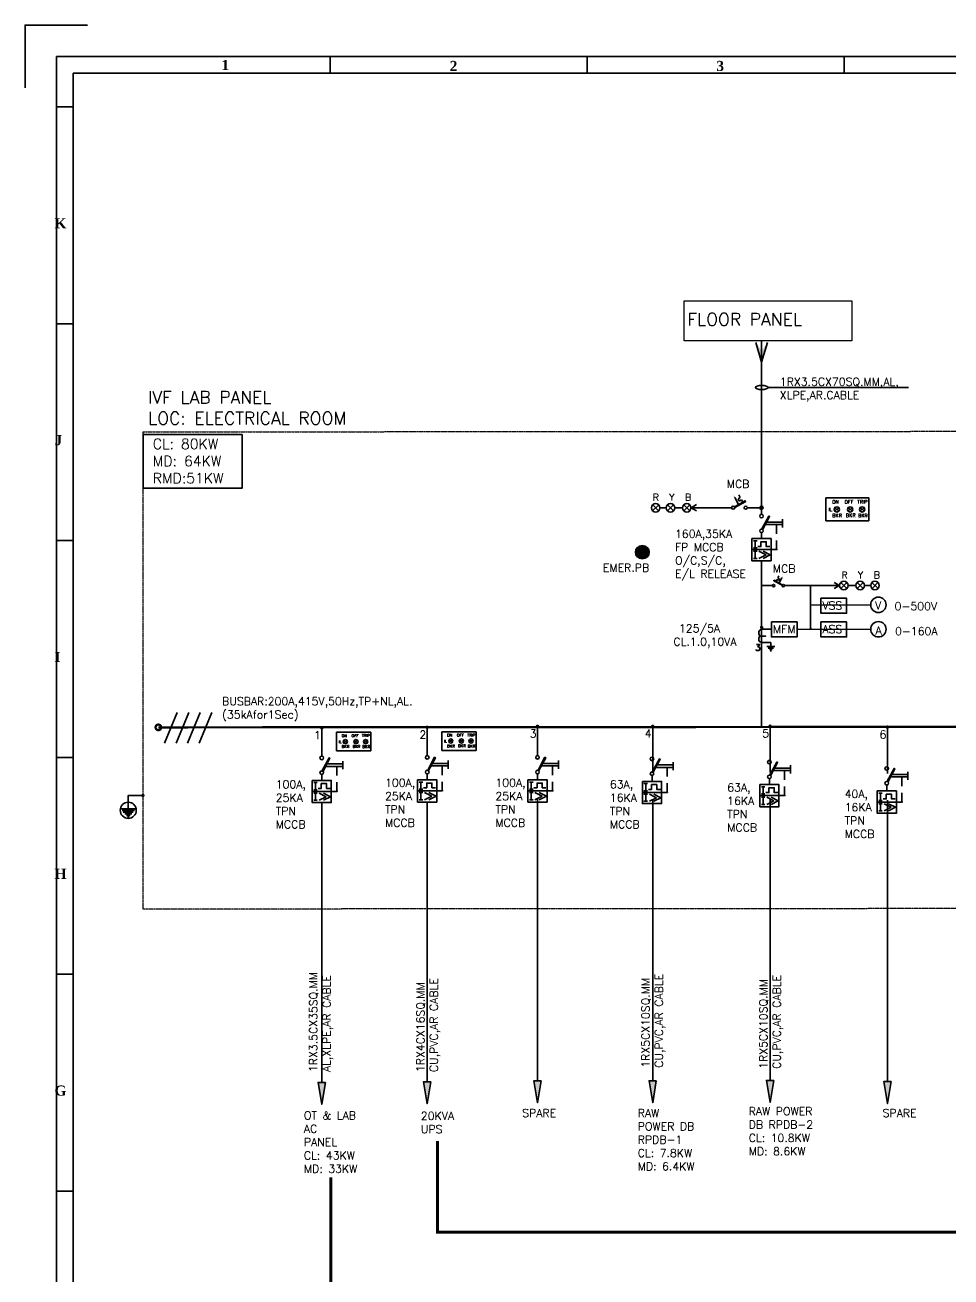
# Model space of a CAD drawing. Header units: millimetres. Extents: x -75054 to -34654, y 1338 to 43854.
# Drawn here: x -75054 to -59526, y 22865 to 43854 of the extents above; entities that cross this region are included whole.
import ezdxf

# ---------------------------------------------------------------- set-up
doc = ezdxf.new("R2010")
doc.units = ezdxf.units.MM
doc.linetypes.add('ACAD_ISO02W100', pattern=[15, 12, -3])
doc.layers.add('TEXT', color=7, linetype='Continuous')
doc.layers.add('TITLE', color=7, linetype='Continuous')
doc.styles.get("Standard").update_dxf_attribs({"font": 'arial.ttf'})
doc.styles.add('Times-Roman', font='times.ttf')

# ---------------------------------------------------------------- blocks, each defined once
blk = doc.blocks.new('LOGO2')
at = {"color": 153, "lineweight": 35}
for points in [[(-649.19, 510.31), (-666.52, 510.31), (-666.52, 492.98)], [(-582.12, 497.02), (-582.12, 501.65)], [(-511.02, 497.02), (-511.02, 501.65)], [(-439.92, 497.02), (-439.92, 501.65)], [(-657.85, 487.65), (-653.23, 487.65)], [(-657.85, 427.69), (-653.23, 427.69)], [(-657.85, 367.72), (-653.23, 367.72)], [(-657.85, 307.75), (-653.23, 307.75)], [(-657.85, 247.78), (-653.23, 247.78)], [(-657.85, 187.81), (-653.23, 187.81)]]:
    blk.add_lwpolyline(points, dxfattribs=at)
for points in [[(-657.85, 501.65), (-657.85, -182.45), (-8.66, -182.45), (-8.66, 501.65)], [(-653.23, 497.02), (-653.23, -177.82), (-13.29, -177.82), (-13.29, 497.02)]]:
    blk.add_lwpolyline(points, close=True, dxfattribs=at)
at = {"layer": 'TITLE', "color": 153, "char_height": 2.8008, "width": 8.5079, "attachment_point": 1}
for s, insert in [('{\\Fromans.shx|c228; \\fTimes New Roman|b1|i0|c0|p18;1}', (-614.11, 500.66)), ('{\\fTimes New Roman|b1|i0|c0|p18; 2}', (-550.08, 500.4)), ('{\\fTimes New Roman|b1|i0|c0|p18;3}', (-475.25, 500.4)), ('{\\Fromans|c0; \\fTimes New Roman|b1|i0|c0|p18;K}', (-660.27, 456.87)), ('{\\Fromans|c0; \\fTimes New Roman|b1|i0|c0|p18;J}', (-660.27, 396.9)), ('{\\Fromans|c0; \\fTimes New Roman|b1|i0|c0|p18;I}', (-660.27, 336.93)), ('{\\Fromans|c0; \\fTimes New Roman|b1|i0|c0|p18;H}', (-660.27, 276.96)), ('{\\Fromans|c0; \\fTimes New Roman|b1|i0|c0|p18;G}', (-660.27, 216.99))]:
    blk.add_mtext(s, dxfattribs=dict(at, insert=insert))
blk = doc.blocks.new('CT')
at = {"color": 5, "lineweight": 35}
for points in [[(0.597429, -2.326499), (-0.079375, -2.326499), (-0.244263, -2.282966), (-0.390948, -2.195936), (-0.508176, -2.072041), (-0.586952, -1.920769), (-0.621312, -1.753729), (-0.608577, -1.583655), (-0.549769, -1.423564), (-0.449333, -1.285699), (-0.314995, -1.180642), (0.597429, -1.180642), (-0.314995, -1.180642), (-0.449368, -1.071245), (-0.549522, -0.929887), (-0.608153, -0.766869), (-0.620995, -0.594078), (-0.587093, -0.42418), (-0.508917, -0.269558), (-0.392183, -0.141535), (-0.245427, -0.049424), (-0.079375, 0), (1.573671, 0)], [(0.597429, -2.326499), (1.502763, -2.326499), (1.502763, -3.046695)], [(0.794068, -3.046695), (2.211458, -3.046695)], [(1.030323, -3.297661), (1.975203, -3.297661)], [(1.266543, -3.548592), (1.738983, -3.548592)], [(1.384653, -3.799558), (1.620873, -3.799558)]]:
    blk.add_lwpolyline(points, dxfattribs=at)
at = {"color": 0, "lineweight": 35}
blk.add_lwpolyline([(-1.006157, -2.685451), (-0.453602, -2.685451), (-0.75498, -3.0873), (-0.604308, -3.0873), (-0.503837, -3.137535), (-0.453602, -3.187771), (-0.403366, -3.338478), (-0.403366, -3.438949), (-0.453602, -3.589655), (-0.554073, -3.690126), (-0.704779, -3.740362), (-0.855451, -3.740362), (-1.006157, -3.690126), (-1.056393, -3.639891), (-1.106628, -3.53942)], dxfattribs=at)
blk = doc.blocks.new('MPCB')
h = blk.add_hatch(color=5)
h.dxf.hatch_style = 2
h.paths.add_polyline_path([(2.234107, 2.183518), (2.497702, 2.032881), (2.817778, 2.898986)])
h = blk.add_hatch(color=5)
h.dxf.hatch_style = 2
h.paths.add_polyline_path([(-2.271642, 0.947208), (-2.356238, 0.742914), (-2.07204, 0.742914)])
h = blk.add_hatch(color=5)
h.dxf.hatch_style = 2
h.paths.add_polyline_path([(-2.356238, 0.742914), (-2.271642, 0.538621), (-2.070664, 0.739598)])
h = blk.add_hatch(color=5)
h.dxf.hatch_style = 2
h.paths.add_polyline_path([(-2.067348, 1.031804), (-2.271642, 0.947208), (-2.070664, 0.74623)])
h = blk.add_hatch(color=5)
h.dxf.hatch_style = 2
h.paths.add_polyline_path([(-2.271642, 0.538621), (-2.067348, 0.453989), (-2.067348, 0.738222)])
h = blk.add_hatch(color=0)
h.dxf.hatch_style = 2
h.paths.add_polyline_path([(-2.13681, 0.812376), (-2.165561, 0.742914), (-2.068936, 0.742914)])
h = blk.add_hatch(color=0)
h.dxf.hatch_style = 2
h.paths.add_polyline_path([(-2.165561, 0.742914), (-2.13681, 0.673452), (-2.068477, 0.741785)])
h = blk.add_hatch(color=0)
h.dxf.hatch_style = 2
h.paths.add_polyline_path([(-2.067348, 0.841128), (-2.13681, 0.812376), (-2.068477, 0.744043)])
h = blk.add_hatch(color=0)
h.dxf.hatch_style = 2
h.paths.add_polyline_path([(-2.13681, 0.673452), (-2.067348, 0.644666), (-2.067348, 0.741327)])
h = blk.add_hatch(color=5)
h.dxf.hatch_style = 2
h.paths.add_polyline_path([(-1.863054, 0.947208), (-2.067348, 1.031804), (-2.067348, 0.747606)])
h = blk.add_hatch(color=0)
h.dxf.hatch_style = 2
h.paths.add_polyline_path([(-1.997886, 0.812376), (-2.067348, 0.841128), (-2.067348, 0.744502)])
h = blk.add_hatch(color=0)
h.dxf.hatch_style = 2
h.paths.add_polyline_path([(-2.067348, 0.644666), (-1.997886, 0.673452), (-2.066219, 0.741785)])
h = blk.add_hatch(color=5)
h.dxf.hatch_style = 2
h.paths.add_polyline_path([(-2.067348, 0.453989), (-1.863054, 0.538621), (-2.064032, 0.739598)])
h = blk.add_hatch(color=0)
h.dxf.hatch_style = 2
h.paths.add_polyline_path([(-1.969099, 0.742914), (-1.997886, 0.812376), (-2.066219, 0.744043)])
h = blk.add_hatch(color=0)
h.dxf.hatch_style = 2
h.paths.add_polyline_path([(-1.997886, 0.673452), (-1.969099, 0.742914), (-2.065725, 0.742914)])
h = blk.add_hatch(color=5)
h.dxf.hatch_style = 2
h.paths.add_polyline_path([(-1.778423, 0.742914), (-1.863054, 0.947208), (-2.064032, 0.74623)])
h = blk.add_hatch(color=5)
h.dxf.hatch_style = 2
h.paths.add_polyline_path([(-1.863054, 0.538621), (-1.778423, 0.742914), (-2.062656, 0.742914)])
h = blk.add_hatch(color=5)
h.dxf.hatch_style = 2
h.paths.add_polyline_path([(2.679806, 0.929675), (2.615989, 0.811318), (0.693632, 1.847461), (0.757414, 1.965854)])
at = {"color": 5, "lineweight": 35}
for points in [[(1.89096, 2.97441), (1.642675, 2.513718)], [(1.642675, 2.513718), (2.032, 2.303885)], [(2.032, 2.303885), (1.81737, 1.90567)], [(2.586849, 2.520456), (1.875755, 1.201173)], [(-2.070064, 0.742914), (-2.012103, 0.74295)], [(-2.067348, 0.742914), (0.423263, 0.742914)], [(0.423263, 0.742914), (-1.221034, 0.742914)], [(1.434218, 2.112362), (1.153619, 1.591733)], [(1.431396, 2.113703), (1.81737, 1.90567)], [(3.153551, 0.742914), (4.114518, 0.742914)]]:
    blk.add_lwpolyline(points, dxfattribs=at)
for points in [[(-2.271642, 0.947208), (-2.356238, 0.742914), (-2.07204, 0.742914)], [(-2.356238, 0.742914), (-2.271642, 0.538621), (-2.070664, 0.739598)], [(-2.067348, 1.031804), (-2.271642, 0.947208), (-2.070664, 0.74623)], [(-2.271642, 0.538621), (-2.067348, 0.453989), (-2.067348, 0.738222)], [(-1.863054, 0.947208), (-2.067348, 1.031804), (-2.067348, 0.747606)], [(-2.067348, 0.453989), (-1.863054, 0.538621), (-2.064032, 0.739598)], [(-1.778423, 0.742914), (-1.863054, 0.947208), (-2.064032, 0.74623)], [(-1.863054, 0.538621), (-1.778423, 0.742914), (-2.062656, 0.742914)], [(0.961108, 0.742914), (0.882368, 0.933061), (0.692186, 1.011837), (0.502038, 0.933061), (0.423263, 0.742914), (0.502038, 0.552732), (0.692186, 0.473992), (0.882368, 0.552732)], [(2.679806, 0.929675), (2.615989, 0.811318), (0.693632, 1.847461), (0.757414, 1.965854)], [(3.153551, 0.742914), (3.074776, 0.933061), (2.884629, 1.011837), (2.694482, 0.933061), (2.615706, 0.742914), (2.694482, 0.552732), (2.884629, 0.473992), (3.074776, 0.552732)]]:
    blk.add_lwpolyline(points, close=True, dxfattribs=at)
at = {"color": 0, "lineweight": 35}
for points in [[(-2.13681, 0.812376), (-2.165561, 0.742914), (-2.068936, 0.742914)], [(-2.165561, 0.742914), (-2.13681, 0.673452), (-2.068477, 0.741785)], [(-2.067348, 0.841128), (-2.13681, 0.812376), (-2.068477, 0.744043)], [(-2.13681, 0.673452), (-2.067348, 0.644666), (-2.067348, 0.741327)], [(-1.997886, 0.812376), (-2.067348, 0.841128), (-2.067348, 0.744502)], [(-2.067348, 0.644666), (-1.997886, 0.673452), (-2.066219, 0.741785)], [(-1.969099, 0.742914), (-1.997886, 0.812376), (-2.066219, 0.744043)], [(-1.997886, 0.673452), (-1.969099, 0.742914), (-2.065725, 0.742914)]]:
    blk.add_lwpolyline(points, close=True, dxfattribs=at)
blk = doc.blocks.new('EARTH')
h = blk.add_hatch(color=3)
h.dxf.hatch_style = 2
h.paths.add_polyline_path([(-0.11, 0.11), (-0.16, 0), (0, 0)])
h = blk.add_hatch(color=3)
h.dxf.hatch_style = 2
h.paths.add_polyline_path([(-0.16, 0), (-0.11, -0.11), (0, 0)])
h = blk.add_hatch(color=3)
h.dxf.hatch_style = 2
h.paths.add_polyline_path([(0, 0.16), (-0.11, 0.11), (0, 0)])
h = blk.add_hatch(color=3)
h.dxf.hatch_style = 2
h.paths.add_polyline_path([(-0.11, -0.11), (0, -0.16), (0, 0)])
h = blk.add_hatch(color=3)
h.dxf.hatch_style = 2
h.paths.add_polyline_path([(0.11, 0.11), (0, 0.16), (0, 0)])
h = blk.add_hatch(color=3)
h.dxf.hatch_style = 2
h.paths.add_polyline_path([(0.16, 0), (0.11, 0.11), (0, 0)])
h = blk.add_hatch(color=3)
h.dxf.hatch_style = 2
h.paths.add_polyline_path([(0, -0.16), (0.11, -0.11), (0, 0)])
h = blk.add_hatch(color=3)
h.dxf.hatch_style = 2
h.paths.add_polyline_path([(0.11, -0.11), (0.16, 0), (0, 0)])
at = {"color": 3, "lineweight": 35}
for points in [[(0, 0), (-2.58, 0), (-2.58, -2.31)], [(-3.81, -2.31), (-1.35, -2.31)], [(-3.66, -2.65), (-1.49, -2.65)], [(-3.45, -2.94), (-1.7, -2.94)], [(-3.2, -3.22), (-1.96, -3.22)], [(-2.89, -3.49), (-2.27, -3.49)], [(-2.73, -3.77), (-2.42, -3.77)]]:
    blk.add_lwpolyline(points, dxfattribs=at)
for points in [[(-0.11, 0.11), (-0.16, 0), (0, 0)], [(-0.16, 0), (-0.11, -0.11), (0, 0)], [(0, 0.16), (-0.11, 0.11), (0, 0)], [(-0.11, -0.11), (0, -0.16), (0, 0)], [(0.11, 0.11), (0, 0.16), (0, 0)], [(0.16, 0), (0.11, 0.11), (0, 0)], [(0, -0.16), (0.11, -0.11), (0, 0)], [(0.11, -0.11), (0.16, 0), (0, 0)]]:
    blk.add_lwpolyline(points, close=True, dxfattribs=at)
blk.add_circle((-2.58, -2.59), 1.41, dxfattribs=at)
blk = doc.blocks.new('DIRE')
h = blk.add_hatch(color=5)
h.dxf.hatch_style = 2
h.paths.add_polyline_path([(1024.19, 530.99), (1025.19, 529.51), (1025.19, 527.57)])
h = blk.add_hatch(color=5)
h.dxf.hatch_style = 2
h.paths.add_polyline_path([(1026.2, 530.99), (1025.19, 529.51), (1025.19, 527.57)])
at = {"color": 5, "lineweight": 35}
for points in [[(1025.19, 527.57), (1024.19, 530.99)], [(1025.19, 527.57), (1026.2, 530.99)]]:
    blk.add_lwpolyline(points, dxfattribs=at)
blk = doc.blocks.new('MCCB')
h = blk.add_hatch(color=5)
h.dxf.hatch_style = 2
h.paths.add_polyline_path([(0.222815, -2.621421), (0.083256, -2.546174), (1.287039, -0.312773), (1.426633, -0.388021)])
at = {"color": 5, "lineweight": 35}
for points in [[(0.313267, -0.317112), (0.22038, -0.092851), (-0.00388, 0.000035), (-0.228141, -0.092851), (-0.321028, -0.317112), (-0.228141, -0.541373), (-0.00388, -0.634259), (0.22038, -0.541373)], [(0.222815, -2.621421), (0.083256, -2.546174), (1.287039, -0.312773), (1.426633, -0.388021)], [(-1.676894, -4.248186), (1.669168, -4.248186), (1.669168, -8.136714), (-1.676894, -8.136714)], [(0.313267, -2.902691), (0.22038, -2.67843), (-0.00388, -2.585544), (-0.228141, -2.67843), (-0.321028, -2.902691), (-0.228141, -3.126952), (-0.00388, -3.219838), (0.22038, -3.126952)], [(2.647809, -6.181443), (2.698609, -6.181443), (2.698609, -6.130643), (2.647809, -6.130643)]]:
    blk.add_lwpolyline(points, close=True, dxfattribs=at)
for points in [[(0.574322, -1.802201), (3.687304, -1.802201)], [(0.803205, -1.377562), (3.682118, -1.377562)], [(2.636203, -3.415171), (2.636203, -1.802201)], [(3.687304, -0.880604), (3.687304, -2.302263)], [(-0.00388, -3.219838), (-0.00388, -4.248186)], [(-1.680774, -6.19245), (1.665288, -6.19245)], [(1.447059, -6.19245), (2.636203, -6.19245)], [(2.636203, -6.19245), (2.636203, -4.579444)]]:
    blk.add_lwpolyline(points, dxfattribs=at)
at = {"color": 0, "lineweight": 35}
for points in [[(-1.408359, -4.647389), (-0.782144, -4.647389)], [(-1.408359, -5.899821), (-0.782144, -5.899821)], [(-1.408359, -6.479505), (-0.782144, -6.479505)], [(-1.095269, -5.899821), (-1.095269, -4.647389)], [(-1.095269, -7.731937), (-1.095269, -6.479505)], [(-0.636058, -5.646808), (-0.091087, -5.646808), (-0.091087, -4.811783), (0.831991, -4.811783), (0.831991, -5.646808), (1.473694, -5.646808)], [(0.786765, -7.105721), (-0.465667, -6.479505)], [(1.541463, -7.105721), (0.289031, -6.479505)], [(-1.408359, -7.731937), (-0.782144, -7.731937)], [(0.786765, -7.105721), (-0.465667, -7.731937)], [(1.541463, -7.105721), (0.289031, -7.731937)]]:
    blk.add_lwpolyline(points, dxfattribs=at)

msp = doc.modelspace()

# ---------------------------------------------------------------- hatches: boundary and pattern name
h = msp.add_hatch(color=1)
h.dxf.hatch_style = 1
edge = h.paths.add_edge_path()
edge.add_arc((-64702, 35015), 116, 0, 360)
h = msp.add_hatch(color=5)
h.dxf.hatch_style = 2
h.paths.add_polyline_path([(-62354, 34470), (-62359, 34462), (-62499, 34537), (-62495, 34546)])
h = msp.add_hatch(color=5)
h.dxf.hatch_style = 2
h.paths.add_polyline_path([(-62387, 34562), (-62368, 34551), (-62344, 34614)])
h = msp.add_hatch(color=0)
h.dxf.hatch_style = 2
h.paths.add_polyline_path([(-62712, 33766), (-62717, 33755), (-62701, 33755)])
h = msp.add_hatch(color=0)
h.dxf.hatch_style = 2
h.paths.add_polyline_path([(-62717, 33755), (-62712, 33743), (-62701, 33754)])
h = msp.add_hatch(color=0)
h.dxf.hatch_style = 2
h.paths.add_polyline_path([(-62700, 33771), (-62712, 33766), (-62701, 33755)])
h = msp.add_hatch(color=0)
h.dxf.hatch_style = 2
h.paths.add_polyline_path([(-62712, 33743), (-62700, 33739), (-62700, 33754)])
h = msp.add_hatch(color=0)
h.dxf.hatch_style = 2
h.paths.add_polyline_path([(-62689, 33766), (-62700, 33771), (-62700, 33755)])
h = msp.add_hatch(color=0)
h.dxf.hatch_style = 2
h.paths.add_polyline_path([(-62684, 33755), (-62689, 33766), (-62700, 33755)])
h = msp.add_hatch(color=0)
h.dxf.hatch_style = 2
h.paths.add_polyline_path([(-62689, 33743), (-62684, 33755), (-62700, 33755)])
h = msp.add_hatch(color=0)
h.dxf.hatch_style = 2
h.paths.add_polyline_path([(-62700, 33739), (-62689, 33743), (-62700, 33754)])
h = msp.add_hatch(color=0)
h.dxf.hatch_style = 2
h.paths.add_polyline_path([(-66460, 32113), (-66471, 32108), (-66460, 32097)])
h = msp.add_hatch(color=0)
h.dxf.hatch_style = 2
h.paths.add_polyline_path([(-66448, 32108), (-66460, 32113), (-66460, 32097)])
h = msp.add_hatch(color=0)
h.dxf.hatch_style = 2
h.paths.add_polyline_path([(-64528, 32113), (-64539, 32108), (-64528, 32097)])
h = msp.add_hatch(color=0)
h.dxf.hatch_style = 2
h.paths.add_polyline_path([(-64517, 32108), (-64528, 32113), (-64528, 32097)])
h = msp.add_hatch(color=0)
h.dxf.hatch_style = 2
h.paths.add_polyline_path([(-62571, 32113), (-62576, 32102), (-62560, 32102)])
h = msp.add_hatch(color=0)
h.dxf.hatch_style = 2
h.paths.add_polyline_path([(-62571, 32113), (-62576, 32102), (-62560, 32102)])
h = msp.add_hatch(color=0)
h.dxf.hatch_style = 2
h.paths.add_polyline_path([(-62560, 32118), (-62571, 32113), (-62560, 32102)])
h = msp.add_hatch(color=0)
h.dxf.hatch_style = 2
h.paths.add_polyline_path([(-62560, 32118), (-62571, 32113), (-62560, 32102)])
h = msp.add_hatch(color=0)
h.dxf.hatch_style = 2
h.paths.add_polyline_path([(-62548, 32113), (-62560, 32118), (-62560, 32102)])
h = msp.add_hatch(color=0)
h.dxf.hatch_style = 2
h.paths.add_polyline_path([(-62548, 32113), (-62560, 32118), (-62560, 32102)])
h = msp.add_hatch(color=0)
h.dxf.hatch_style = 2
h.paths.add_polyline_path([(-62544, 32102), (-62548, 32113), (-62560, 32102)])
h = msp.add_hatch(color=0)
h.dxf.hatch_style = 2
h.paths.add_polyline_path([(-62544, 32102), (-62548, 32113), (-62560, 32102)])
h = msp.add_hatch(color=0)
h.dxf.hatch_style = 2
h.paths.add_polyline_path([(-70089, 32082), (-70094, 32071), (-70078, 32071)])
h = msp.add_hatch(color=0)
h.dxf.hatch_style = 2
h.paths.add_polyline_path([(-70094, 32071), (-70089, 32060), (-70078, 32071)])
h = msp.add_hatch(color=0)
h.dxf.hatch_style = 2
h.paths.add_polyline_path([(-70078, 32087), (-70089, 32082), (-70078, 32071)])
h = msp.add_hatch(color=0)
h.dxf.hatch_style = 2
h.paths.add_polyline_path([(-70089, 32060), (-70078, 32055), (-70078, 32071)])
h = msp.add_hatch(color=0)
h.dxf.hatch_style = 2
h.paths.add_polyline_path([(-70066, 32082), (-70078, 32087), (-70078, 32071)])
h = msp.add_hatch(color=0)
h.dxf.hatch_style = 2
h.paths.add_polyline_path([(-70078, 32055), (-70066, 32060), (-70077, 32071)])
h = msp.add_hatch(color=0)
h.dxf.hatch_style = 2
h.paths.add_polyline_path([(-70062, 32071), (-70066, 32082), (-70077, 32071)])
h = msp.add_hatch(color=0)
h.dxf.hatch_style = 2
h.paths.add_polyline_path([(-70066, 32060), (-70062, 32071), (-70077, 32071)])
h = msp.add_hatch(color=0)
h.dxf.hatch_style = 2
h.paths.add_polyline_path([(-68321, 32091), (-68326, 32080), (-68310, 32080)])
h = msp.add_hatch(color=0)
h.dxf.hatch_style = 2
h.paths.add_polyline_path([(-68326, 32080), (-68321, 32069), (-68310, 32080)])
h = msp.add_hatch(color=0)
h.dxf.hatch_style = 2
h.paths.add_polyline_path([(-68310, 32096), (-68321, 32091), (-68310, 32080)])
h = msp.add_hatch(color=0)
h.dxf.hatch_style = 2
h.paths.add_polyline_path([(-68321, 32069), (-68310, 32064), (-68310, 32080)])
h = msp.add_hatch(color=0)
h.dxf.hatch_style = 2
h.paths.add_polyline_path([(-68298, 32091), (-68310, 32096), (-68310, 32080)])
h = msp.add_hatch(color=0)
h.dxf.hatch_style = 2
h.paths.add_polyline_path([(-68310, 32064), (-68298, 32069), (-68309, 32080)])
h = msp.add_hatch(color=0)
h.dxf.hatch_style = 2
h.paths.add_polyline_path([(-68294, 32080), (-68298, 32091), (-68309, 32080)])
h = msp.add_hatch(color=0)
h.dxf.hatch_style = 2
h.paths.add_polyline_path([(-68298, 32069), (-68294, 32080), (-68309, 32080)])
h = msp.add_hatch(color=0)
h.dxf.hatch_style = 2
h.paths.add_polyline_path([(-66471, 32108), (-66476, 32097), (-66460, 32097)])
h = msp.add_hatch(color=0)
h.dxf.hatch_style = 2
h.paths.add_polyline_path([(-66476, 32097), (-66471, 32086), (-66460, 32097)])
h = msp.add_hatch(color=0)
h.dxf.hatch_style = 2
h.paths.add_polyline_path([(-66471, 32086), (-66460, 32081), (-66460, 32097)])
h = msp.add_hatch(color=0)
h.dxf.hatch_style = 2
h.paths.add_polyline_path([(-66460, 32081), (-66448, 32086), (-66459, 32097)])
h = msp.add_hatch(color=0)
h.dxf.hatch_style = 2
h.paths.add_polyline_path([(-66444, 32097), (-66448, 32108), (-66459, 32097)])
h = msp.add_hatch(color=0)
h.dxf.hatch_style = 2
h.paths.add_polyline_path([(-66448, 32086), (-66444, 32097), (-66459, 32097)])
h = msp.add_hatch(color=0)
h.dxf.hatch_style = 2
h.paths.add_polyline_path([(-64539, 32108), (-64544, 32097), (-64528, 32097)])
h = msp.add_hatch(color=0)
h.dxf.hatch_style = 2
h.paths.add_polyline_path([(-64544, 32097), (-64539, 32086), (-64528, 32097)])
h = msp.add_hatch(color=0)
h.dxf.hatch_style = 2
h.paths.add_polyline_path([(-64539, 32086), (-64528, 32081), (-64528, 32097)])
h = msp.add_hatch(color=0)
h.dxf.hatch_style = 2
h.paths.add_polyline_path([(-64512, 32097), (-64517, 32108), (-64528, 32097)])
h = msp.add_hatch(color=0)
h.dxf.hatch_style = 2
h.paths.add_polyline_path([(-64528, 32081), (-64517, 32086), (-64528, 32097)])
h = msp.add_hatch(color=0)
h.dxf.hatch_style = 2
h.paths.add_polyline_path([(-64517, 32086), (-64512, 32097), (-64528, 32097)])
h = msp.add_hatch(color=0)
h.dxf.hatch_style = 2
h.paths.add_polyline_path([(-62576, 32102), (-62571, 32091), (-62560, 32102)])
h = msp.add_hatch(color=0)
h.dxf.hatch_style = 2
h.paths.add_polyline_path([(-62576, 32102), (-62571, 32091), (-62560, 32102)])
h = msp.add_hatch(color=0)
h.dxf.hatch_style = 2
h.paths.add_polyline_path([(-62571, 32091), (-62560, 32086), (-62560, 32102)])
h = msp.add_hatch(color=0)
h.dxf.hatch_style = 2
h.paths.add_polyline_path([(-62571, 32091), (-62560, 32086), (-62560, 32102)])
h = msp.add_hatch(color=0)
h.dxf.hatch_style = 2
h.paths.add_polyline_path([(-62560, 32086), (-62548, 32091), (-62560, 32102)])
h = msp.add_hatch(color=0)
h.dxf.hatch_style = 2
h.paths.add_polyline_path([(-62548, 32091), (-62544, 32102), (-62560, 32102)])
h = msp.add_hatch(color=0)
h.dxf.hatch_style = 2
h.paths.add_polyline_path([(-62560, 32086), (-62548, 32091), (-62560, 32102)])
h = msp.add_hatch(color=0)
h.dxf.hatch_style = 2
h.paths.add_polyline_path([(-62548, 32091), (-62544, 32102), (-62560, 32102)])
h = msp.add_hatch(color=0)
h.dxf.hatch_style = 2
h.paths.add_polyline_path([(-60603, 32095), (-60607, 32084), (-60592, 32084)])
h = msp.add_hatch(color=0)
h.dxf.hatch_style = 2
h.paths.add_polyline_path([(-60603, 32095), (-60607, 32084), (-60592, 32084)])
h = msp.add_hatch(color=0)
h.dxf.hatch_style = 2
h.paths.add_polyline_path([(-60607, 32084), (-60603, 32072), (-60592, 32083)])
h = msp.add_hatch(color=0)
h.dxf.hatch_style = 2
h.paths.add_polyline_path([(-60607, 32084), (-60603, 32072), (-60592, 32083)])
h = msp.add_hatch(color=0)
h.dxf.hatch_style = 2
h.paths.add_polyline_path([(-60591, 32100), (-60603, 32095), (-60592, 32084)])
h = msp.add_hatch(color=0)
h.dxf.hatch_style = 2
h.paths.add_polyline_path([(-60591, 32100), (-60603, 32095), (-60592, 32084)])
h = msp.add_hatch(color=0)
h.dxf.hatch_style = 2
h.paths.add_polyline_path([(-60603, 32072), (-60591, 32068), (-60591, 32083)])
h = msp.add_hatch(color=0)
h.dxf.hatch_style = 2
h.paths.add_polyline_path([(-60603, 32072), (-60591, 32068), (-60591, 32083)])
h = msp.add_hatch(color=0)
h.dxf.hatch_style = 2
h.paths.add_polyline_path([(-60580, 32095), (-60591, 32100), (-60591, 32084)])
h = msp.add_hatch(color=0)
h.dxf.hatch_style = 2
h.paths.add_polyline_path([(-60580, 32095), (-60591, 32100), (-60591, 32084)])
h = msp.add_hatch(color=0)
h.dxf.hatch_style = 2
h.paths.add_polyline_path([(-60575, 32084), (-60580, 32095), (-60591, 32084)])
h = msp.add_hatch(color=0)
h.dxf.hatch_style = 2
h.paths.add_polyline_path([(-60575, 32084), (-60580, 32095), (-60591, 32084)])
h = msp.add_hatch(color=0)
h.dxf.hatch_style = 2
h.paths.add_polyline_path([(-60580, 32072), (-60575, 32084), (-60591, 32084)])
h = msp.add_hatch(color=0)
h.dxf.hatch_style = 2
h.paths.add_polyline_path([(-60580, 32072), (-60575, 32084), (-60591, 32084)])
h = msp.add_hatch(color=0)
h.dxf.hatch_style = 2
h.paths.add_polyline_path([(-60591, 32068), (-60580, 32072), (-60591, 32083)])
h = msp.add_hatch(color=0)
h.dxf.hatch_style = 2
h.paths.add_polyline_path([(-60591, 32068), (-60580, 32072), (-60591, 32083)])
h = msp.add_hatch(color=5)
h.dxf.hatch_style = 2
h.paths.add_polyline_path([(-70016, 26128), (-70078, 25760), (-70139, 26128)])
h = msp.add_hatch(color=5)
h.dxf.hatch_style = 2
h.paths.add_polyline_path([(-68248, 26137), (-68310, 25769), (-68371, 26137)])
h = msp.add_hatch(color=5)
h.dxf.hatch_style = 2
h.paths.add_polyline_path([(-66398, 26154), (-66460, 25786), (-66521, 26154)])
h = msp.add_hatch(color=5)
h.dxf.hatch_style = 2
h.paths.add_polyline_path([(-64467, 26154), (-64528, 25786), (-64589, 26154)])
h = msp.add_hatch(color=5)
h.dxf.hatch_style = 2
h.paths.add_polyline_path([(-62498, 26159), (-62560, 25791), (-62621, 26159)])
h = msp.add_hatch(color=5)
h.dxf.hatch_style = 2
h.paths.add_polyline_path([(-60530, 26141), (-60591, 25773), (-60653, 26141)])

# ---------------------------------------------------------------- linework, layer by layer
at = {"color": 5}
msp.add_lwpolyline([(-64002, 39232), (-61187, 39232), (-61187, 38557), (-64002, 38557)], close=True, dxfattribs=at)
at = {"color": 5, "lineweight": 35}
for points in [[(-62703, 35652), (-62703, 38557), (-62703, 38557)], [(-61068, 37777), (-62591, 37777)], [(-60237, 37777), (-62591, 37777)], [(-63796, 35813), (-63885, 35761), (-63796, 35709)], [(-63296, 35761), (-63885, 35761)], [(-63585, 35761), (-63742, 35761)], [(-62942, 35761), (-62785, 35761)], [(-62703, 35761), (-62942, 35761)], [(-62704, 32092), (-62704, 34872)], [(-62701, 34457), (-62519, 34457)], [(-62519, 34457), (-62639, 34457)], [(-62445, 34557), (-62466, 34519)], [(-62446, 34557), (-62417, 34542)], [(-62412, 34620), (-62430, 34586)], [(-62430, 34586), (-62402, 34571)], [(-62402, 34571), (-62417, 34542)], [(-62361, 34587), (-62413, 34490)], [(-62320, 34457), (-62249, 34457)], [(-62249, 34457), (-61393, 34457)], [(-61859, 33724), (-61884, 33724), (-61884, 34457)], [(-61482, 34509), (-61393, 34457), (-61482, 34405)], [(-61884, 34128), (-60872, 34133)], [(-62107, 33722), (-60872, 33724)], [(-72114, 32326), (-72328, 31817)], [(-70078, 32071), (-70078, 31598)], [(-68310, 32080), (-68310, 31607)], [(-66460, 32097), (-66459, 31607)], [(-64528, 32097), (-64528, 31317)], [(-62560, 32102), (-62560, 31322)], [(-60591, 32084), (-60591, 31304)], [(-66460, 26154), (-66460, 30874)], [(-64528, 26154), (-64528, 30874)], [(-62560, 26159), (-62560, 30879)], [(-60591, 26141), (-60591, 30860)], [(-70078, 26128), (-70078, 30819)], [(-68310, 26137), (-68310, 30828)]]:
    msp.add_lwpolyline(points, dxfattribs=at)
at = {"color": 5, "linetype": 'ACAD_ISO02W100', "ltscale": 0.2}
msp.add_lwpolyline([(-73075, 37034), (-47804, 37050), (-47804, 29048), (-73075, 29032)], close=True, dxfattribs=at)
at = {"color": 0, "lineweight": 35}
for points in [[(-73075, 36988), (-71414, 36988), (-71414, 36088), (-73075, 36088)], [(-61393, 35734), (-61407, 35766), (-61439, 35779), (-61471, 35766), (-61484, 35734), (-61471, 35702), (-61439, 35688), (-61407, 35702)], [(-61172, 35734), (-61185, 35766), (-61217, 35779), (-61249, 35766), (-61262, 35734), (-61249, 35702), (-61217, 35688), (-61185, 35702)], [(-60969, 35734), (-60982, 35766), (-61014, 35779), (-61046, 35766), (-61060, 35734), (-61046, 35702), (-61014, 35688), (-60982, 35702)], [(-62701, 34453), (-62699, 34454), (-62698, 34457), (-62699, 34459), (-62701, 34460), (-62704, 34459), (-62705, 34457), (-62704, 34454)], [(-62712, 33766), (-62717, 33755), (-62701, 33755)], [(-62717, 33755), (-62712, 33743), (-62701, 33754)], [(-62700, 33771), (-62712, 33766), (-62701, 33755)], [(-62712, 33743), (-62700, 33739), (-62700, 33754)], [(-62689, 33766), (-62700, 33771), (-62700, 33755)], [(-62684, 33755), (-62689, 33766), (-62700, 33755)], [(-62689, 33743), (-62684, 33755), (-62700, 33755)], [(-62700, 33739), (-62689, 33743), (-62700, 33754)], [(-66460, 32113), (-66471, 32108), (-66460, 32097)], [(-66448, 32108), (-66460, 32113), (-66460, 32097)], [(-64528, 32113), (-64539, 32108), (-64528, 32097)], [(-64517, 32108), (-64528, 32113), (-64528, 32097)], [(-62571, 32113), (-62576, 32102), (-62560, 32102)], [(-62571, 32113), (-62576, 32102), (-62560, 32102)], [(-62560, 32118), (-62571, 32113), (-62560, 32102)], [(-62560, 32118), (-62571, 32113), (-62560, 32102)], [(-62548, 32113), (-62560, 32118), (-62560, 32102)], [(-62548, 32113), (-62560, 32118), (-62560, 32102)], [(-62544, 32102), (-62548, 32113), (-62560, 32102)], [(-62544, 32102), (-62548, 32113), (-62560, 32102)], [(-70089, 32082), (-70094, 32071), (-70078, 32071)], [(-70094, 32071), (-70089, 32060), (-70078, 32071)], [(-70078, 32087), (-70089, 32082), (-70078, 32071)], [(-70089, 32060), (-70078, 32055), (-70078, 32071)], [(-70066, 32082), (-70078, 32087), (-70078, 32071)], [(-70078, 32055), (-70066, 32060), (-70077, 32071)], [(-70062, 32071), (-70066, 32082), (-70077, 32071)], [(-70066, 32060), (-70062, 32071), (-70077, 32071)], [(-68321, 32091), (-68326, 32080), (-68310, 32080)], [(-68326, 32080), (-68321, 32069), (-68310, 32080)], [(-68310, 32096), (-68321, 32091), (-68310, 32080)], [(-68321, 32069), (-68310, 32064), (-68310, 32080)], [(-68298, 32091), (-68310, 32096), (-68310, 32080)], [(-68310, 32064), (-68298, 32069), (-68309, 32080)], [(-68294, 32080), (-68298, 32091), (-68309, 32080)], [(-68298, 32069), (-68294, 32080), (-68309, 32080)], [(-66471, 32108), (-66476, 32097), (-66460, 32097)], [(-66476, 32097), (-66471, 32086), (-66460, 32097)], [(-66471, 32086), (-66460, 32081), (-66460, 32097)], [(-66460, 32081), (-66448, 32086), (-66459, 32097)], [(-66444, 32097), (-66448, 32108), (-66459, 32097)], [(-66448, 32086), (-66444, 32097), (-66459, 32097)], [(-64539, 32108), (-64544, 32097), (-64528, 32097)], [(-64544, 32097), (-64539, 32086), (-64528, 32097)], [(-64539, 32086), (-64528, 32081), (-64528, 32097)], [(-64512, 32097), (-64517, 32108), (-64528, 32097)], [(-64528, 32081), (-64517, 32086), (-64528, 32097)], [(-64517, 32086), (-64512, 32097), (-64528, 32097)], [(-62576, 32102), (-62571, 32091), (-62560, 32102)], [(-62576, 32102), (-62571, 32091), (-62560, 32102)], [(-62571, 32091), (-62560, 32086), (-62560, 32102)], [(-62571, 32091), (-62560, 32086), (-62560, 32102)], [(-62560, 32086), (-62548, 32091), (-62560, 32102)], [(-62548, 32091), (-62544, 32102), (-62560, 32102)], [(-62560, 32086), (-62548, 32091), (-62560, 32102)], [(-62548, 32091), (-62544, 32102), (-62560, 32102)], [(-60603, 32095), (-60607, 32084), (-60592, 32084)], [(-60603, 32095), (-60607, 32084), (-60592, 32084)], [(-60607, 32084), (-60603, 32072), (-60592, 32083)], [(-60607, 32084), (-60603, 32072), (-60592, 32083)], [(-60591, 32100), (-60603, 32095), (-60592, 32084)], [(-60591, 32100), (-60603, 32095), (-60592, 32084)], [(-60603, 32072), (-60591, 32068), (-60591, 32083)], [(-60603, 32072), (-60591, 32068), (-60591, 32083)], [(-60580, 32095), (-60591, 32100), (-60591, 32084)], [(-60580, 32095), (-60591, 32100), (-60591, 32084)], [(-60575, 32084), (-60580, 32095), (-60591, 32084)], [(-60575, 32084), (-60580, 32095), (-60591, 32084)], [(-60580, 32072), (-60575, 32084), (-60591, 32084)], [(-60580, 32072), (-60575, 32084), (-60591, 32084)], [(-60591, 32068), (-60580, 32072), (-60591, 32083)], [(-60591, 32068), (-60580, 32072), (-60591, 32083)], [(-69645, 31839), (-69656, 31865), (-69681, 31876), (-69707, 31865), (-69718, 31839), (-69707, 31814), (-69681, 31803), (-69656, 31814)], [(-69468, 31839), (-69478, 31865), (-69504, 31876), (-69530, 31865), (-69540, 31839), (-69530, 31814), (-69504, 31803), (-69478, 31814)], [(-69306, 31839), (-69316, 31865), (-69342, 31876), (-69368, 31865), (-69378, 31839), (-69368, 31814), (-69342, 31803), (-69316, 31814)], [(-67877, 31848), (-67888, 31874), (-67913, 31885), (-67939, 31874), (-67949, 31848), (-67939, 31823), (-67913, 31812), (-67888, 31823)], [(-67700, 31848), (-67710, 31874), (-67736, 31885), (-67762, 31874), (-67772, 31848), (-67762, 31823), (-67736, 31812), (-67710, 31823)], [(-67538, 31848), (-67548, 31874), (-67574, 31885), (-67599, 31874), (-67610, 31848), (-67599, 31823), (-67574, 31812), (-67548, 31823)]]:
    msp.add_lwpolyline(points, close=True, dxfattribs=at)
at = {"color": 3, "const_width": 47.9}
for points in [[(-68138, 25145), (-68138, 23616), (-46587, 23616), (-46587, 36364), (-45133, 36364), (-45133, 36081)], [(-63676, 21310), (-63676, 22490), (-69926, 22490), (-69926, 24533)]]:
    msp.add_lwpolyline(points, dxfattribs=at)
at = {"color": 0, "lineweight": 35}
for points in [[(-60905, 35930), (-61627, 35930)], [(-61627, 35930), (-61627, 35541)], [(-60905, 35541), (-60905, 35930)], [(-64426, 35811), (-64529, 35711)], [(-64428, 35710), (-64527, 35812)], [(-64301, 35761), (-64406, 35761)], [(-64178, 35811), (-64281, 35711)], [(-64180, 35710), (-64279, 35812)], [(-64028, 35761), (-64158, 35761)], [(-63905, 35811), (-64008, 35711)], [(-63907, 35710), (-64007, 35812)], [(-61627, 35541), (-60905, 35541)], [(-61372, 34507), (-61270, 34407)], [(-61371, 34405), (-61271, 34508)], [(-61249, 34457), (-61120, 34457)], [(-61100, 34507), (-60997, 34407)], [(-61098, 34405), (-60999, 34508)], [(-60977, 34457), (-60872, 34457)], [(-60852, 34507), (-60749, 34407)], [(-60850, 34405), (-60751, 34508)], [(-71920, 32326), (-72134, 31817)], [(-69254, 31996), (-69832, 31996)], [(-69832, 31996), (-69832, 31686)], [(-69254, 31686), (-69254, 31996)], [(-67486, 32005), (-68064, 32005)], [(-68064, 32005), (-68064, 31694)], [(-67486, 31694), (-67486, 32005)], [(-68064, 31694), (-67486, 31694)], [(-69832, 31686), (-69254, 31686)]]:
    msp.add_lwpolyline(points, dxfattribs=at)
at = {"color": 254, "lineweight": 35}
for points in [[(-61471, 35766), (-61407, 35702)], [(-61407, 35766), (-61471, 35702)], [(-61249, 35766), (-61185, 35702)], [(-61185, 35766), (-61249, 35702)], [(-60982, 35766), (-61046, 35702)], [(-61046, 35766), (-60982, 35702)], [(-69707, 31865), (-69656, 31814)], [(-69656, 31865), (-69707, 31814)], [(-69530, 31865), (-69478, 31814)], [(-69478, 31865), (-69530, 31814)], [(-69316, 31865), (-69368, 31814)], [(-69368, 31865), (-69316, 31814)], [(-67939, 31874), (-67888, 31823)], [(-67888, 31874), (-67939, 31823)], [(-67762, 31874), (-67710, 31823)], [(-67710, 31874), (-67762, 31823)], [(-67548, 31874), (-67599, 31823)], [(-67599, 31874), (-67548, 31823)]]:
    msp.add_lwpolyline(points, dxfattribs=at)
at = {"color": 5, "lineweight": 35}
for points in [[(-62480, 34457), (-62486, 34471), (-62500, 34476), (-62513, 34471), (-62519, 34457), (-62513, 34443), (-62500, 34437), (-62486, 34443)], [(-62354, 34470), (-62359, 34462), (-62499, 34537), (-62495, 34546)], [(-62320, 34457), (-62325, 34471), (-62339, 34476), (-62353, 34471), (-62359, 34457), (-62353, 34443), (-62339, 34437), (-62325, 34443)], [(-61707, 34244), (-61276, 34244), (-61276, 33992), (-61707, 33992)], [(-62537, 33848), (-62107, 33848), (-62107, 33596), (-62537, 33596)], [(-61707, 33848), (-61276, 33848), (-61276, 33596), (-61707, 33596)], [(-70016, 26128), (-70078, 25760), (-70139, 26128)], [(-68248, 26137), (-68310, 25769), (-68371, 26137)], [(-66398, 26154), (-66460, 25786), (-66521, 26154)], [(-64467, 26154), (-64528, 25786), (-64589, 26154)], [(-62498, 26159), (-62560, 25791), (-62621, 26159)], [(-60530, 26141), (-60591, 25773), (-60653, 26141)]]:
    msp.add_lwpolyline(points, close=True, dxfattribs=at)
at = {"color": 1, "lineweight": 35}
msp.add_lwpolyline([(-72501, 32326), (-72715, 31817)], dxfattribs=at)
at = {"color": 107, "lineweight": 35}
msp.add_lwpolyline([(-72307, 32326), (-72521, 31817)], dxfattribs=at)
at = {"color": 5, "const_width": 38.3}
msp.add_lwpolyline([(-72817, 32032, 1), (-72817, 32126, 1), (-72817, 32032)], format="xyb", dxfattribs=at)
msp.add_lwpolyline([(-72817, 32079), (-48423, 32095)], dxfattribs=at)
at = {"color": 0, "lineweight": 35}
for centre in [(-64478, 35761), (-64230, 35761), (-63957, 35761), (-61321, 34457), (-61048, 34457), (-60800, 34457)]:
    msp.add_circle(centre, 71.5, dxfattribs=at)
msp.add_circle((-64702, 35015), 116)
at = {"color": 5, "lineweight": 35}
for centre in [(-60743, 34133), (-60743, 33724)]:
    msp.add_circle(centre, 129, dxfattribs=at)
msp.add_ellipse((-62699, 37777), major_axis=(108, 0), ratio=0.328899, start_param=0, end_param=6.283185, dxfattribs=at)
msp.add_ellipse((-62699, 37777), major_axis=(108, 0), ratio=0.328899, start_param=0, end_param=6.283185, dxfattribs=at)

# ---------------------------------------------------------------- block references
for name, p, xscale, yscale, zscale in [('LOGO2', (-34654, 12922), 60.61278119612726, 60.61278119612726, 60.61278119612726), ('DIRE', (-160919, -12340), 95.8045316476506, 95.8045316476506, 95.8045316476506), ('MPCB', (-62902, 35690), -95.8045316476506, 95.8045316476506, 95.8045316476506), ('MCCB', (-62703, 35652), 95.8045316476506, 95.8045316476506, 95.8045316476506), ('CT', (-62691, 33724), 95.8045316476506, 95.8045316476506, 95.8045316476506), ('MCCB', (-70077, 31598), 95.8045316476506, 95.8045316476506, 95.8045316476506), ('MCCB', (-68309, 31607), 95.8045316476506, 95.8045316476506, 95.8045316476506), ('MCCB', (-66459, 31607), 95.8045316476506, 95.8045316476506, 95.8045316476506), ('MCCB', (-64539, 31581), 95.8045316476506, 95.8045316476506, 95.8045316476506), ('MCCB', (-62570, 31528), 95.8045316476506, 95.8045316476506, 95.8045316476506), ('MCCB', (-60602, 31420), 95.8045316476506, 95.8045316476506, 95.8045316476506), ('EARTH', (-73075, 30937), 95.8045316476506, 95.8045316476506, 95.8045316476506)]:
    msp.add_blockref(name, p, dxfattribs=dict(xscale=xscale, yscale=yscale, zscale=zscale))

# ---------------------------------------------------------------- texts
at = {"layer": 'TEXT', "attachment_point": 1, "style": 'Times-Roman'}
for s, insert, char_height, width in [('{\\Fromans.shx|c228;\\C1;FLOOR PANEL}', (-63947, 39025), 210.77, 4023.45), ('{\\Fromans.shx|c0;1RX3.5CX70SQ.MM,AL,\\PXLPE,AR.CABLE}', (-62396, 37941), 134.13, 3613.22), ('{\\Fromans.shx|c0;\\C1;IVF LAB PANEL\\PLOC: ELECTRICAL ROOM}', (-72990, 37718), 210.77, 6024.1), ('\\A1;{\\Fromans.shx|c0;\\C1;CL: 80KW\\PMD: 64KW\\PRMD:51KW}', (-72912, 36918), 172.45, 1723.22), ('{\\Fromans.shx|c228;MCB}', (-63286, 36227), 134.13, 650.18), ('{\\T1.05;\\Fromans.shx|c228;\\C1;R}', (-64526, 35992), 114.97, 143.26), ('{\\T1.05;\\Fromans.shx|c228;\\C2;Y}', (-64253, 35995), 114.97, 143.26), ('{\\T1.05;\\Fromans.shx|c228;\\C5;B}', (-63986, 35996), 114.97, 143.26), ('{\\T1.05;\\Fromans.shx|c228;\\C0;IL}', (-61581, 35760), 57.48, 143.26), ('{\\T1.05;\\Fromans.shx|c228;\\C0;ON}', (-61517, 35887), 57.48, 140.57), ('{\\T1.05;\\Fromans.shx|c228;\\C0;OFF}', (-61310, 35887), 57.48, 143.26), ('{\\T1.05;\\Fromans.shx|c228;\\C0;TRIP}', (-61094, 35889), 57.48, 188.91), ('{\\T1.05;\\Fromans.shx|c228;\\C0;BKR}', (-61516, 35660), 57.48, 184.74), ('{\\T1.05;\\Fromans.shx|c228;\\C0;BKR}', (-61286, 35663), 57.48, 184.74), ('{\\T1.05;\\Fromans.shx|c228;\\C0;BKR}', (-61082, 35658), 57.48, 184.74), ('\\A1;{\\Fromans.shx|c0;160A,35KA\\PFP MCCB O/C,S/C, \\PE/L RELEASE}', (-64154, 35391), 134.13, 1374.26), ('{\\A1;\\Fromans|c0;EMER.PB}', (-65363, 34823), 134.13, 1374.26), ('{\\Fromans.shx|c228;MCB}', (-62514, 34808), 134.13, 650.18), ('{\\T1.05;\\Fromans.shx|c228;\\C1;R}', (-61360, 34689), 114.97, 143.26), ('{\\T1.05;\\Fromans.shx|c228;\\C2;Y}', (-61087, 34692), 114.97, 143.26), ('{\\T1.05;\\Fromans.shx|c228;\\C5;B}', (-60820, 34692), 114.97, 143.26), ('{\\Fromans.shx|c228;VSS}', (-61682, 34189), 134.13, 188.24), ('{\\Fromans.shx|c228;V}', (-60798, 34189), 134.13, 188.24), ('{\\Fromans.shx|c228;0-500V}', (-60471, 34178), 134.13, 893.52), ('\\A1;{\\Fromans.shx|c0; 125/5A\\PCL.1.0,10VA}', (-64180, 33806), 134.13, 1374.26), ('{\\Fromans.shx|c228;MFM}', (-62512, 33793), 134.13, 188.24), ('{\\Fromans.shx|c228;ASS}', (-61682, 33793), 134.13, 188.24), ('{\\Fromans.shx|c228;A}', (-60791, 33771), 134.13, 188.24), ('{\\Fromans.shx|c0;0-160A}', (-60464, 33759), 134.13, 893.52), ('\\A1;{\\Fromans.shx|c0;BUSBAR:200A,415V,50Hz,TP+NL,AL.\\P(35kAfor1Sec)}', (-71748, 32584), 134.13, 3437.85), ('{\\T1.05;\\Fromans.shx|c228;\\C0;ON}', (-69744, 31962), 45.99, 112.46), ('{\\T1.05;\\Fromans.shx|c228;\\C0;OFF}', (-69578, 31962), 45.99, 114.61), ('{\\T1.05;\\Fromans.shx|c228;\\C0;TRIP}', (-69405, 31964), 45.99, 151.13), ('{\\T1.05;\\Fromans.shx|c228;\\C0;ON}', (-67976, 31971), 45.99, 112.46), ('{\\T1.05;\\Fromans.shx|c228;\\C0;OFF}', (-67810, 31971), 45.99, 114.61), ('{\\T1.05;\\Fromans.shx|c228;\\C0;TRIP}', (-67637, 31973), 45.99, 151.13), ('{\\T1.05;\\Fromans.shx|c228;\\C0;IL}', (-69795, 31861), 45.99, 114.61), ('{\\T1.05;\\Fromans.shx|c228;\\C0;BKR}', (-69743, 31780), 45.99, 147.79), ('{\\T1.05;\\Fromans.shx|c228;\\C0;BKR}', (-69559, 31783), 45.99, 147.79), ('{\\T1.05;\\Fromans.shx|c228;\\C0;BKR}', (-69396, 31779), 45.99, 147.79), ('{\\T1.05;\\Fromans.shx|c228;\\C0;IL}', (-68027, 31869), 45.99, 114.61), ('{\\T1.05;\\Fromans.shx|c228;\\C0;BKR}', (-67975, 31789), 45.99, 147.79), ('{\\T1.05;\\Fromans.shx|c228;\\C0;BKR}', (-67791, 31792), 45.99, 147.79), ('{\\T1.05;\\Fromans.shx|c228;\\C0;BKR}', (-67628, 31788), 45.99, 147.79), ('\\A1;{\\Fromans.shx|c0;100A,\\P25KA\\PTPN\\PMCCB}', (-70850, 31191), 134.13, 1374.26), ('\\A1;{\\Fromans.shx|c0;100A,\\P25KA\\PTPN\\PMCCB}', (-69017, 31217), 134.13, 1374.26), ('\\A1;{\\Fromans.shx|c0;100A,\\P25KA\\PTPN\\PMCCB}', (-67166, 31217), 134.13, 1374.26), ('\\A1;{\\Fromans.shx|c0;63A,\\P16KA\\PTPN\\PMCCB}', (-65246, 31191), 134.13, 1374.26), ('\\A1;{\\Fromans.shx|c0;63A,\\P16KA\\PTPN\\PMCCB}', (-63278, 31138), 134.13, 1374.26), ('\\A1;{\\Fromans.shx|c0;40A,\\P16KA\\PTPN\\PMCCB}', (-61309, 31030), 134.13, 1374.26), ('\\A1;{\\Fromans.shx|c0;OT & LAB \\PAC\\PPANEL\\PCL: 43KW\\PMD: 33KW}', (-70377, 25641), 134.13, 1501.21), ('\\A1;{\\Fromans.shx|c0;20KVA\\PUPS}', (-68416, 25633), 134.13, 962.33), ('\\A1;{\\Fromans|c0;SPARE}', (-66716, 25681), 134.13, 962.33), ('\\A1;{\\Fromans.shx|c0;RAW POWER DB RPDB-1\\PCL: 7.8KW\\PMD: 6.4KW}', (-64779, 25681), 134.13, 1119.33), ('\\A1;{\\Fromans.shx|c0;RAW POWER DB RPDB-2\\PCL: 10.8KW\\PMD: 8.6KW}', (-62918, 25710), 134.13, 1459.14), ('\\A1;{\\Fromans|c0;SPARE}', (-60672, 25681), 134.13, 962.33)]:
    msp.add_mtext(s, dxfattribs=dict(at, insert=insert, char_height=char_height, width=width))
at = {"layer": 'TEXT', "char_height": 153.29, "width": 103.09, "attachment_point": 1}
for s, insert in [('{\\Fromans|c0;\\H0.875x;1} ', (-70209, 32015)), ('{\\Fromans|c0;\\H0.875x;2} ', (-68441, 32024)), ('{\\Fromans|c0;\\H0.875x;3} ', (-66591, 32041)), ('{\\Fromans|c0;\\H0.875x;4} ', (-64660, 32041)), ('{\\Fromans|c0;\\H0.875x;5} ', (-62691, 32046)), ('{\\Fromans|c0;\\H0.875x;6} ', (-60723, 32027))]:
    msp.add_mtext(s, dxfattribs=dict(at, insert=insert))
at = {"layer": 'TEXT', "char_height": 134.13, "attachment_point": 1, "rotation": 90, "style": 'Times-Roman'}
for s, insert, width in [('{\\A1;\\Fromans|c0;1RX3.5CX35SQ.MM \\PAL,XLPE,AR CABLE}', (-70286, 26300), 2377.22), ('\\A1;{\\Fromans.shx|c0;1RX5CX10SQ.MM \\PCU,PVC,AR CABLE}', (-64714, 26373), 2038.42), ('\\A1;{\\Fromans|c0;1RX5CX10SQ.MM \\PCU,PVC,AR CABLE}', (-62739, 26354), 2038.42), ('\\A1;{\\Fromans.shx|c0;1RX4CX16SQ.MM \\PCU,PVC,AR CABLE}', (-68489, 26300), 3492.48)]:
    msp.add_mtext(s, dxfattribs=dict(at, insert=insert, width=width))

doc.saveas('drawing.dxf')
